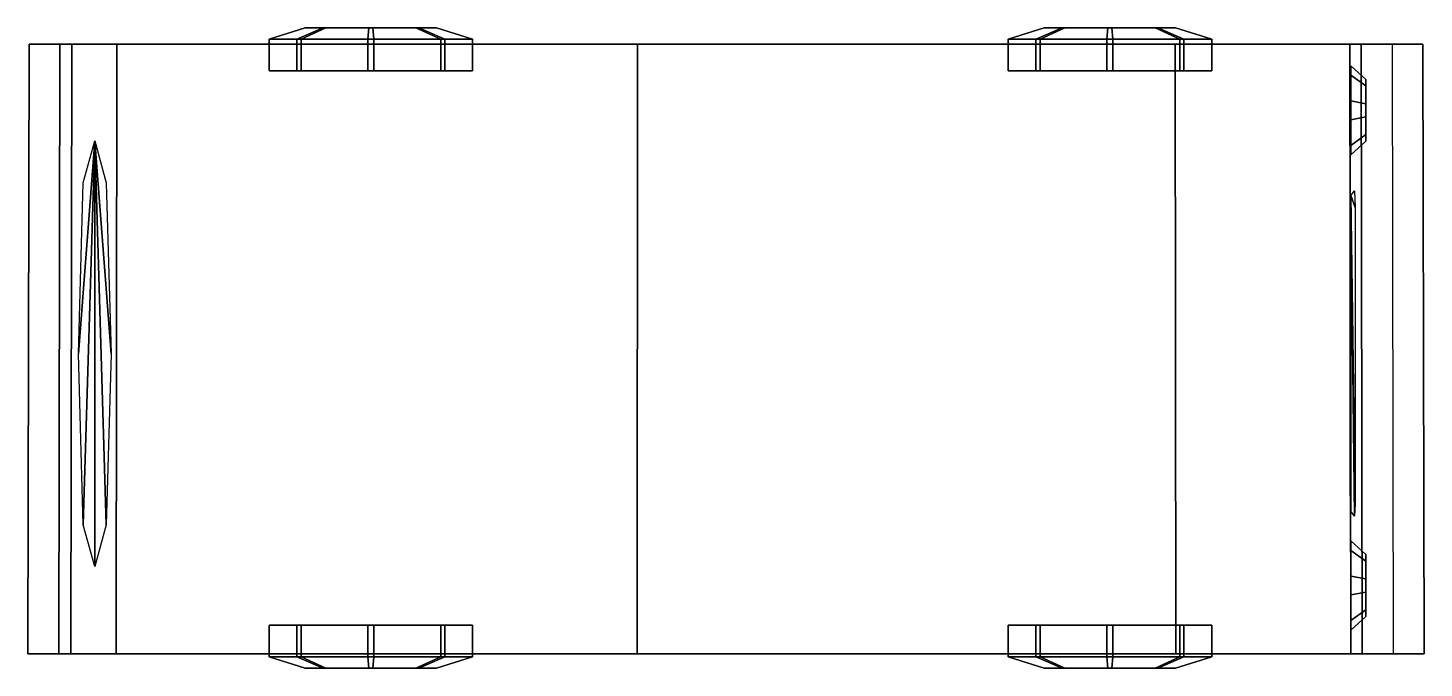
# Model space of a CAD drawing. Header units: metres. Extents: x -48.5 to 45.5, y -11.7 to 31.4.
import ezdxf

# ---------------------------------------------------------------- set-up
doc = ezdxf.new("R2010")
doc.units = ezdxf.units.M

msp = doc.modelspace()

# ---------------------------------------------------------------- linework, layer by layer
at = {"layer": 'PhareD', "color": 4}
for points in [[(40.577236, -3.764383, 21.662893), (40.577236, -3.130407, 18.564816), (41.577236, -4.051947, 18.871996), (41.577236, -4.491178, 21.018406)], [(40.577236, -3.130407, 18.564816), (40.577236, -5.496432, 16.46674), (41.577236, -5.691176, 17.418406), (41.577236, -4.051947, 18.871996)], [(40.577236, -6.764383, 22.662891), (40.577236, -3.764383, 21.662893), (41.577236, -4.491178, 21.018406), (41.577236, -6.569639, 21.711226)], [(41.577236, -8.208868, 20.257635), (41.577236, -4.491178, 21.018406), (41.577236, -4.051947, 18.871996)], [(41.577236, -8.208868, 20.257635), (41.577236, -4.051947, 18.871996), (41.577236, -5.691176, 17.418406)], [(41.577236, -8.208868, 20.257635), (41.577236, -6.569639, 21.711226), (41.577236, -4.491178, 21.018406)], [(40.577236, -5.496432, 16.46674), (40.577236, -8.496433, 17.466738), (41.577236, -7.769638, 18.111225), (41.577236, -5.691176, 17.418406)], [(40.577236, -9.130407, 20.564814), (40.577236, -6.764383, 22.662891), (41.577236, -6.569639, 21.711226), (41.577236, -8.208868, 20.257635)], [(41.577236, -8.208868, 20.257635), (41.577236, -5.691176, 17.418406), (41.577236, -7.769638, 18.111225)], [(40.577236, -8.496433, 17.466738), (40.577236, -9.130407, 20.564814), (41.577236, -8.208868, 20.257635), (41.577236, -7.769638, 18.111225)]]:
    msp.add_3dface(points, dxfattribs=at)
at = {"layer": 'PhareG', "color": 5}
for points in [[(40.577236, 28.235617, 21.662893), (40.577236, 28.869593, 18.564816), (41.577236, 27.948053, 18.871996), (41.577236, 27.508823, 21.018406)], [(40.577236, 28.869593, 18.564816), (40.577236, 26.503569, 16.46674), (41.577236, 26.308825, 17.418406), (41.577236, 27.948053, 18.871996)], [(40.577236, 25.235617, 22.662891), (40.577236, 28.235617, 21.662893), (41.577236, 27.508823, 21.018406), (41.577236, 25.430363, 21.711226)], [(41.577236, 23.791134, 20.257635), (41.577236, 27.508823, 21.018406), (41.577236, 27.948053, 18.871996)], [(41.577236, 23.791134, 20.257635), (41.577236, 27.948053, 18.871996), (41.577236, 26.308825, 17.418406)], [(41.577236, 23.791134, 20.257635), (41.577236, 25.430363, 21.711226), (41.577236, 27.508823, 21.018406)], [(40.577236, 26.503569, 16.46674), (40.577236, 23.503567, 17.466738), (41.577236, 24.230362, 18.111225), (41.577236, 26.308825, 17.418406)], [(40.577236, 22.869593, 20.564814), (40.577236, 25.235617, 22.662891), (41.577236, 25.430363, 21.711226), (41.577236, 23.791134, 20.257635)], [(41.577236, 23.791134, 20.257635), (41.577236, 26.308825, 17.418406), (41.577236, 24.230362, 18.111225)], [(40.577236, 23.503567, 17.466738), (40.577236, 22.869593, 20.564814), (41.577236, 23.791134, 20.257635), (41.577236, 24.230362, 18.111225)]]:
    msp.add_3dface(points, dxfattribs=at)
at = {"layer": 'RouesAr', "color": 2}
for points in [[(-32.261223, 30.668571, 8.119793), (-29.833717, 31.418745, 8.048915), (-28.446608, 31.418745, 11.139355), (-30.112995, 30.668571, 12.905981)], [(-30.395908, 30.668571, 3.216419), (-28.629282, 31.418745, 4.882808), (-29.833717, 31.418745, 8.048915), (-32.261223, 30.668571, 8.119793)], [(-25.609716, 30.668571, 1.068188), (-25.538841, 31.418745, 3.495695), (-28.629282, 31.418745, 4.882808), (-30.395908, 30.668571, 3.216419)], [(-30.112995, 30.668571, 12.905981), (-28.446608, 31.418745, 11.139355), (-25.2805, 31.418745, 12.34379), (-25.209623, 30.668571, 14.771298)], [(-25.538841, 31.418745, 3.495695), (-28.446608, 31.418745, 11.139355), (-29.833717, 31.418745, 8.048915)], [(-25.538841, 31.418745, 3.495695), (-29.833717, 31.418745, 8.048915), (-28.629282, 31.418745, 4.882808)], [(-25.538841, 31.418745, 3.495695), (-25.2805, 31.418745, 12.34379), (-28.446608, 31.418745, 11.139355)], [(-20.706343, 30.668571, 2.933509), (-22.372736, 31.418745, 4.700133), (-25.538841, 31.418745, 3.495695), (-25.609716, 30.668571, 1.068188)], [(-25.538841, 31.418745, 3.495695), (-22.372736, 31.418745, 4.700133), (-20.985624, 31.418745, 7.790575)], [(-25.538841, 31.418745, 3.495695), (-20.985624, 31.418745, 7.790575), (-22.19006, 31.418745, 10.95668)], [(-25.538841, 31.418745, 3.495695), (-22.19006, 31.418745, 10.95668), (-25.2805, 31.418745, 12.34379)], [(-25.209623, 30.668571, 14.771298), (-25.2805, 31.418745, 12.34379), (-22.19006, 31.418745, 10.95668), (-20.423435, 30.668571, 12.62307)], [(-18.558117, 30.668571, 7.719697), (-20.985624, 31.418745, 7.790575), (-22.372736, 31.418745, 4.700133), (-20.706343, 30.668571, 2.933509)], [(-20.423435, 30.668571, 12.62307), (-22.19006, 31.418745, 10.95668), (-20.985624, 31.418745, 7.790575), (-18.558117, 30.668571, 7.719697)], [(-32.261223, 28.518087, 8.119793), (-32.261223, 30.668571, 8.119793), (-30.112995, 30.668571, 12.905981), (-30.112995, 28.518087, 12.905981)], [(-30.395908, 28.518087, 3.216419), (-30.395908, 30.668571, 3.216419), (-32.261223, 30.668571, 8.119793), (-32.261223, 28.518087, 8.119793)], [(-25.609716, 28.518087, 1.068188), (-25.609716, 30.668571, 1.068188), (-30.395908, 30.668571, 3.216419), (-30.395908, 28.518087, 3.216419)], [(-30.112995, 28.518087, 12.905981), (-30.112995, 30.668571, 12.905981), (-25.209623, 30.668571, 14.771298), (-25.209623, 28.518087, 14.771298)], [(-20.706343, 28.518087, 2.933509), (-20.706343, 30.668571, 2.933509), (-25.609716, 30.668571, 1.068188), (-25.609716, 28.518087, 1.068188)], [(-25.209623, 28.518087, 14.771298), (-25.209623, 30.668571, 14.771298), (-20.423435, 30.668571, 12.62307), (-20.423435, 28.518087, 12.62307)], [(-18.558117, 28.518087, 7.719697), (-18.558117, 30.668571, 7.719697), (-20.706343, 30.668571, 2.933509), (-20.706343, 28.518087, 2.933509)], [(-20.423435, 28.518087, 12.62307), (-20.423435, 30.668571, 12.62307), (-18.558117, 30.668571, 7.719697), (-18.558117, 28.518087, 7.719697)], [(-30.112995, -8.789472, 12.905981), (-30.112995, -10.93996, 12.905981), (-32.261223, -10.93996, 8.119793), (-32.261223, -8.789472, 8.119793)], [(-32.261223, -8.789472, 8.119793), (-32.261223, -10.93996, 8.119793), (-30.395908, -10.93996, 3.216419), (-30.395908, -8.789472, 3.216419)], [(-30.395908, -8.789472, 3.216419), (-30.395908, -10.93996, 3.216419), (-25.609716, -10.93996, 1.068188), (-25.609716, -8.789472, 1.068188)], [(-25.209623, -8.789472, 14.771298), (-25.209623, -10.93996, 14.771298), (-30.112995, -10.93996, 12.905981), (-30.112995, -8.789472, 12.905981)], [(-25.609716, -8.789472, 1.068188), (-25.609716, -10.93996, 1.068188), (-20.706343, -10.93996, 2.933509), (-20.706343, -8.789472, 2.933509)], [(-20.423435, -8.789472, 12.62307), (-20.423435, -10.93996, 12.62307), (-25.209623, -10.93996, 14.771298), (-25.209623, -8.789472, 14.771298)], [(-20.706343, -8.789472, 2.933509), (-20.706343, -10.93996, 2.933509), (-18.558117, -10.93996, 7.719697), (-18.558117, -8.789472, 7.719697)], [(-18.558117, -8.789472, 7.719697), (-18.558117, -10.93996, 7.719697), (-20.423435, -10.93996, 12.62307), (-20.423435, -8.789472, 12.62307)], [(-30.112995, -10.93996, 12.905981), (-28.446608, -11.69013, 11.139355), (-29.833717, -11.69013, 8.048915), (-32.261223, -10.93996, 8.119793)], [(-32.261223, -10.93996, 8.119793), (-29.833717, -11.69013, 8.048915), (-28.629282, -11.69013, 4.882808), (-30.395908, -10.93996, 3.216419)], [(-30.395908, -10.93996, 3.216419), (-28.629282, -11.69013, 4.882808), (-25.538841, -11.69013, 3.495695), (-25.609716, -10.93996, 1.068188)], [(-25.209623, -10.93996, 14.771298), (-25.2805, -11.69013, 12.34379), (-28.446608, -11.69013, 11.139355), (-30.112995, -10.93996, 12.905981)], [(-25.609716, -10.93996, 1.068188), (-25.538841, -11.69013, 3.495695), (-22.372736, -11.69013, 4.700133), (-20.706343, -10.93996, 2.933509)], [(-20.423435, -10.93996, 12.62307), (-22.19006, -11.69013, 10.95668), (-25.2805, -11.69013, 12.34379), (-25.209623, -10.93996, 14.771298)], [(-20.706343, -10.93996, 2.933509), (-22.372736, -11.69013, 4.700133), (-20.985624, -11.69013, 7.790575), (-18.558117, -10.93996, 7.719697)], [(-18.558117, -10.93996, 7.719697), (-20.985624, -11.69013, 7.790575), (-22.19006, -11.69013, 10.95668), (-20.423435, -10.93996, 12.62307)], [(-28.629282, -11.69013, 4.882808), (-29.833717, -11.69013, 8.048915), (-28.446608, -11.69013, 11.139355)], [(-28.629282, -11.69013, 4.882808), (-28.446608, -11.69013, 11.139355), (-25.2805, -11.69013, 12.34379)], [(-28.629282, -11.69013, 4.882808), (-25.2805, -11.69013, 12.34379), (-22.19006, -11.69013, 10.95668)], [(-28.629282, -11.69013, 4.882808), (-22.19006, -11.69013, 10.95668), (-20.985624, -11.69013, 7.790575)], [(-28.629282, -11.69013, 4.882808), (-20.985624, -11.69013, 7.790575), (-22.372736, -11.69013, 4.700133)], [(-28.629282, -11.69013, 4.882808), (-22.372736, -11.69013, 4.700133), (-25.538841, -11.69013, 3.495695)]]:
    msp.add_3dface(points, dxfattribs=at)
at = {"layer": 'RouesAv', "color": 1}
for points in [[(17.496107, 30.668571, 8.119793), (19.923615, 31.418745, 8.048915), (21.310726, 31.418745, 11.139355), (19.644339, 30.668571, 12.905981)], [(19.361425, 30.668571, 3.216419), (21.128052, 31.418745, 4.882808), (19.923615, 31.418745, 8.048915), (17.496107, 30.668571, 8.119793)], [(24.147615, 30.668571, 1.068188), (24.218493, 31.418745, 3.495695), (21.128052, 31.418745, 4.882808), (19.361425, 30.668571, 3.216419)], [(19.644339, 30.668571, 12.905981), (21.310726, 31.418745, 11.139355), (24.476833, 31.418745, 12.34379), (24.547709, 30.668571, 14.771298)], [(24.218493, 31.418745, 3.495695), (21.310726, 31.418745, 11.139355), (19.923615, 31.418745, 8.048915)], [(24.218493, 31.418745, 3.495695), (19.923615, 31.418745, 8.048915), (21.128052, 31.418745, 4.882808)], [(24.218493, 31.418745, 3.495695), (24.476833, 31.418745, 12.34379), (21.310726, 31.418745, 11.139355)], [(29.050991, 30.668571, 2.933509), (27.384598, 31.418745, 4.700133), (24.218493, 31.418745, 3.495695), (24.147615, 30.668571, 1.068188)], [(24.218493, 31.418745, 3.495695), (27.384598, 31.418745, 4.700133), (28.771709, 31.418745, 7.790575)], [(24.218493, 31.418745, 3.495695), (28.771709, 31.418745, 7.790575), (27.567272, 31.418745, 10.95668)], [(24.218493, 31.418745, 3.495695), (27.567272, 31.418745, 10.95668), (24.476833, 31.418745, 12.34379)], [(24.547709, 30.668571, 14.771298), (24.476833, 31.418745, 12.34379), (27.567272, 31.418745, 10.95668), (29.333897, 30.668571, 12.62307)], [(31.199215, 30.668571, 7.719697), (28.771709, 31.418745, 7.790575), (27.384598, 31.418745, 4.700133), (29.050991, 30.668571, 2.933509)], [(29.333897, 30.668571, 12.62307), (27.567272, 31.418745, 10.95668), (28.771709, 31.418745, 7.790575), (31.199215, 30.668571, 7.719697)], [(17.496107, 28.518087, 8.119793), (17.496107, 30.668571, 8.119793), (19.644339, 30.668571, 12.905981), (19.644339, 28.518087, 12.905981)], [(19.361425, 28.518087, 3.216419), (19.361425, 30.668571, 3.216419), (17.496107, 30.668571, 8.119793), (17.496107, 28.518087, 8.119793)], [(24.147615, 28.518087, 1.068188), (24.147615, 30.668571, 1.068188), (19.361425, 30.668571, 3.216419), (19.361425, 28.518087, 3.216419)], [(19.644339, 28.518087, 12.905981), (19.644339, 30.668571, 12.905981), (24.547709, 30.668571, 14.771298), (24.547709, 28.518087, 14.771298)], [(29.050991, 28.518087, 2.933509), (29.050991, 30.668571, 2.933509), (24.147615, 30.668571, 1.068188), (24.147615, 28.518087, 1.068188)], [(24.547709, 28.518087, 14.771298), (24.547709, 30.668571, 14.771298), (29.333897, 30.668571, 12.62307), (29.333897, 28.518087, 12.62307)], [(31.199215, 28.518087, 7.719697), (31.199215, 30.668571, 7.719697), (29.050991, 30.668571, 2.933509), (29.050991, 28.518087, 2.933509)], [(29.333897, 28.518087, 12.62307), (29.333897, 30.668571, 12.62307), (31.199215, 30.668571, 7.719697), (31.199215, 28.518087, 7.719697)], [(19.644339, -8.789472, 12.905981), (19.644339, -10.93996, 12.905981), (17.496107, -10.93996, 8.119793), (17.496107, -8.789472, 8.119793)], [(17.496107, -8.789472, 8.119793), (17.496107, -10.93996, 8.119793), (19.361425, -10.93996, 3.216419), (19.361425, -8.789472, 3.216419)], [(19.361425, -8.789472, 3.216419), (19.361425, -10.93996, 3.216419), (24.147615, -10.93996, 1.068188), (24.147615, -8.789472, 1.068188)], [(24.547709, -8.789472, 14.771298), (24.547709, -10.93996, 14.771298), (19.644339, -10.93996, 12.905981), (19.644339, -8.789472, 12.905981)], [(24.147615, -8.789472, 1.068188), (24.147615, -10.93996, 1.068188), (29.050991, -10.93996, 2.933509), (29.050991, -8.789472, 2.933509)], [(29.333897, -8.789472, 12.62307), (29.333897, -10.93996, 12.62307), (24.547709, -10.93996, 14.771298), (24.547709, -8.789472, 14.771298)], [(29.050991, -8.789472, 2.933509), (29.050991, -10.93996, 2.933509), (31.199215, -10.93996, 7.719697), (31.199215, -8.789472, 7.719697)], [(31.199215, -8.789472, 7.719697), (31.199215, -10.93996, 7.719697), (29.333897, -10.93996, 12.62307), (29.333897, -8.789472, 12.62307)], [(19.644339, -10.93996, 12.905981), (21.310726, -11.69013, 11.139355), (19.923615, -11.69013, 8.048915), (17.496107, -10.93996, 8.119793)], [(17.496107, -10.93996, 8.119793), (19.923615, -11.69013, 8.048915), (21.128052, -11.69013, 4.882808), (19.361425, -10.93996, 3.216419)], [(19.361425, -10.93996, 3.216419), (21.128052, -11.69013, 4.882808), (24.218493, -11.69013, 3.495695), (24.147615, -10.93996, 1.068188)], [(24.547709, -10.93996, 14.771298), (24.476833, -11.69013, 12.34379), (21.310726, -11.69013, 11.139355), (19.644339, -10.93996, 12.905981)], [(24.147615, -10.93996, 1.068188), (24.218493, -11.69013, 3.495695), (27.384598, -11.69013, 4.700133), (29.050991, -10.93996, 2.933509)], [(29.333897, -10.93996, 12.62307), (27.567272, -11.69013, 10.95668), (24.476833, -11.69013, 12.34379), (24.547709, -10.93996, 14.771298)], [(29.050991, -10.93996, 2.933509), (27.384598, -11.69013, 4.700133), (28.771709, -11.69013, 7.790575), (31.199215, -10.93996, 7.719697)], [(31.199215, -10.93996, 7.719697), (28.771709, -11.69013, 7.790575), (27.567272, -11.69013, 10.95668), (29.333897, -10.93996, 12.62307)], [(21.128052, -11.69013, 4.882808), (19.923615, -11.69013, 8.048915), (21.310726, -11.69013, 11.139355)], [(21.128052, -11.69013, 4.882808), (21.310726, -11.69013, 11.139355), (24.476833, -11.69013, 12.34379)], [(21.128052, -11.69013, 4.882808), (24.476833, -11.69013, 12.34379), (27.567272, -11.69013, 10.95668)], [(21.128052, -11.69013, 4.882808), (27.567272, -11.69013, 10.95668), (28.771709, -11.69013, 7.790575)], [(21.128052, -11.69013, 4.882808), (28.771709, -11.69013, 7.790575), (27.384598, -11.69013, 4.700133)], [(21.128052, -11.69013, 4.882808), (27.384598, -11.69013, 4.700133), (24.218493, -11.69013, 3.495695)]]:
    msp.add_3dface(points, dxfattribs=at)
at = {"layer": 'Van', "color": 3}
for points in [[(-46.41111, -10.741134, 11.444445), (-48.5, -10.741134, 11.444445), (-48.426521, 30.32642, 11.465769), (-46.340897, 30.32642, 11.465769)], [(-48.5, -10.741134, 11.444445), (-46.41111, -10.741134, 1), (-46.340897, 30.32642, 1.037654), (-48.426521, 30.32642, 11.465769)], [(-48.426521, 30.32642, 11.465769), (-46.340897, 30.32642, 1.037654), (-31.741533, 30.32642, 3.123277), (-32.784348, 30.32642, 13.50968)], [(-45.617332, -10.741134, 29.910223), (-46.41111, -10.741134, 11.444445), (-46.340897, 30.32642, 11.465769), (-45.548359, 30.32642, 29.902679)], [(-45.548359, 30.32642, 29.902679), (-46.340897, 30.32642, 11.465769), (-32.784348, 30.32642, 13.50968)], [(-42.567558, -10.741134, 46.746666), (-45.617332, -10.741134, 29.910223), (-45.548359, 30.32642, 29.902679), (-42.503353, 30.32642, 46.712799)], [(-21.64712, 30.32642, 16.930101), (-42.503353, 30.32642, 46.712799), (-45.548359, 30.32642, 29.902679)], [(-45.548359, 30.32642, 29.902679), (-32.784348, 30.32642, 13.50968), (-30.156462, 30.32642, 16.512976)], [(-45.548359, 30.32642, 29.902679), (-30.156462, 30.32642, 16.512976), (-21.64712, 30.32642, 16.930101)], [(-7.474218, -10.741134, 49.169777), (-42.567558, -10.741134, 46.746666), (-42.503353, 30.32642, 46.712799), (-7.464879, 30.32642, 49.132126)], [(-21.64712, 30.32642, 16.930101), (-7.464879, 30.32642, 49.132126), (-42.503353, 30.32642, 46.712799)], [(20.649319, 30.32642, 16.930101), (-7.464879, 30.32642, 49.132126), (-21.64712, 30.32642, 16.930101)], [(20.649319, 30.32642, 16.930101), (-21.64712, 30.32642, 16.930101), (-18.018133, 30.32642, 14.302217)], [(-18.018133, 30.32642, 14.302217), (-19.227795, 30.32642, 3.373551), (19.022533, 30.32642, 3.164989), (17.604309, 30.32642, 14.093656)], [(20.649319, 30.32642, 16.930101), (-18.018133, 30.32642, 14.302217), (17.604309, 30.32642, 14.093656)], [(28.788893, -10.741134, 46.955551), (-7.474218, -10.741134, 49.169777), (-7.464879, 30.32642, 49.132126), (28.741539, 30.32642, 46.92136)], [(20.649319, 30.32642, 16.930101), (28.741539, 30.32642, 46.92136), (-7.464879, 30.32642, 49.132126)], [(26.736208, 30.32642, 43.871586), (13.325541, 30.32642, 45.083141), (13.158429, 30.32642, 33.092918)], [(26.736208, 30.32642, 43.871586), (13.158429, 30.32642, 33.092918), (23.059763, 30.32642, 32.50803)], [(28.741539, 30.32642, 46.92136), (20.649319, 30.32642, 16.930101), (29.158663, 30.32642, 16.346128)], [(26.736208, 30.32642, 43.871586), (23.059763, 30.32642, 32.50803), (24.689096, 30.32642, 28.664473)], [(26.736208, 30.32642, 43.871586), (24.689096, 30.32642, 28.664473), (28.741539, 30.32642, 28.246696)], [(40.570225, -10.741134, 27.278223), (28.788893, -10.741134, 46.955551), (28.741539, 30.32642, 46.92136), (40.504456, 30.32642, 27.274794)], [(31.99511, 30.32642, 13.092554), (40.504456, 30.32642, 27.274794), (28.741539, 30.32642, 46.92136)], [(28.741539, 30.32642, 46.92136), (29.158663, 30.32642, 16.346128), (31.99511, 30.32642, 13.092554)], [(28.741539, 30.32642, 46.92136), (30.997538, 30.32642, 28.455585), (40.522873, 30.32642, 27.24403)], [(45.426521, 30.32642, 13.551393), (31.99511, 30.32642, 13.092554), (30.576883, 30.32642, 3.582113)], [(45.426521, 30.32642, 13.551393), (30.576883, 30.32642, 3.582113), (43.340897, 30.32642, 3.123277)], [(45.426521, 30.32642, 13.551393), (41.255276, 30.32642, 15.637015), (31.99511, 30.32642, 13.092554)], [(31.99511, 30.32642, 13.092554), (41.255276, 30.32642, 15.637015), (40.504456, 30.32642, 27.274794)], [(41.322227, -10.741134, 15.622222), (40.570225, -10.741134, 27.278223), (40.504456, 30.32642, 27.274794), (41.255276, 30.32642, 15.637015)], [(45.5, -10.741134, 13.533334), (41.322227, -10.741134, 15.622222), (41.255276, 30.32642, 15.637015), (45.426521, 30.32642, 13.551393)], [(43.41111, -10.741134, 3.088889), (45.5, -10.741134, 13.533334), (45.426521, 30.32642, 13.551393), (43.340897, 30.32642, 3.123277)], [(-43.99757, 23.815662, 38.129604), (-44.773991, -2.039236, 33.654896), (-45.095596, 9.479309, 31.801411)], [(-43.99757, 23.815662, 38.129604), (-45.095596, 9.479309, 31.801411), (-44.773991, 20.99785, 33.654896)], [(-43.99757, 23.815662, 38.129604), (-43.99757, -4.857045, 38.129604), (-44.773991, -2.039236, 33.654896)], [(-43.99757, 23.815662, 38.129604), (-43.221149, 20.99785, 42.604301), (-42.899544, 9.479309, 44.45779)], [(-43.99757, 23.815662, 38.129604), (-42.899544, 9.479309, 44.45779), (-43.221149, -2.039232, 42.604301)], [(-43.99757, 23.815662, 38.129604), (-43.221149, -2.039232, 42.604301), (-43.99757, -4.857045, 38.129604)], [(40.564934, 20.130806, 23.815182), (40.577236, -1.130408, 23.564816), (40.525982, 0.233631, 24.608004)], [(40.564934, 20.130806, 23.815182), (40.525982, 0.233631, 24.608004), (40.525982, 19.063295, 24.608004)], [(40.564934, 20.130806, 23.815182), (40.804775, 20.456987, 18.933069), (40.853977, 19.330173, 17.93161)], [(40.564934, 20.130806, 23.815182), (40.853977, 19.330173, 17.93161), (40.853977, -0.655959, 17.93161)], [(40.564934, 20.130806, 23.815182), (40.853977, -0.655959, 17.93161), (40.808876, -1.45659, 18.849615)], [(40.564934, 20.130806, 23.815182), (40.808876, -1.45659, 18.849615), (40.577236, -1.130408, 23.564816)], [(-32.848553, -10.741134, 13.543546), (-31.805738, -10.741134, 3.157142), (-46.405102, -10.741134, 1.071519), (-48.490726, -10.741134, 11.499635)], [(-30.220667, -10.741134, 16.546841), (-32.848553, -10.741134, 13.543546), (-46.405102, -10.741134, 11.499635)], [(-30.220667, -10.741134, 16.546841), (-46.405102, -10.741134, 11.499635), (-45.612564, -10.741134, 29.936544)], [(-30.220667, -10.741134, 16.546841), (-45.612564, -10.741134, 29.936544), (-42.567558, -10.741134, 46.746666)], [(-30.220667, -10.741134, 16.546841), (-42.567558, -10.741134, 46.746666), (-7.529084, -10.741134, 49.165993)], [(-30.220667, -10.741134, 16.546841), (-7.529084, -10.741134, 49.165993), (-21.711325, -10.741134, 16.963968)], [(17.540104, -10.741134, 14.127521), (-18.082338, -10.741134, 14.336082), (-21.711325, -10.741134, 16.963968)], [(17.540104, -10.741134, 14.127521), (-21.711325, -10.741134, 16.963968), (-7.529084, -10.741134, 49.165993)], [(17.540104, -10.741134, 14.127521), (18.958328, -10.741134, 3.198854), (-19.292, -10.741134, 3.407417), (-18.082338, -10.741134, 14.336082)], [(17.540104, -10.741134, 14.127521), (-7.529084, -10.741134, 49.165993), (28.677336, -10.741134, 46.955227)], [(23.107115, -10.741134, 32.542221), (13.205782, -10.741134, 33.12711), (13.372893, -10.741134, 45.117336)], [(23.107115, -10.741134, 32.542221), (13.372893, -10.741134, 45.117336), (26.783562, -10.741134, 43.905781)], [(17.540104, -10.741134, 14.127521), (28.677336, -10.741134, 46.955227), (20.585114, -10.741134, 16.963968)], [(29.094456, -10.741134, 16.379992), (20.585114, -10.741134, 16.963968), (28.677336, -10.741134, 46.955227)], [(28.788893, -10.741134, 28.28089), (24.73645, -10.741134, 28.698668), (23.107115, -10.741134, 32.542221)], [(23.107115, -10.741134, 32.542221), (26.783562, -10.741134, 43.905781), (28.788893, -10.741134, 28.28089)], [(29.094456, -10.741134, 16.379992), (28.677336, -10.741134, 46.955227), (40.44025, -10.741134, 27.308661)], [(40.570225, -10.741134, 27.278223), (31.044891, -10.741134, 28.489779), (28.788893, -10.741134, 46.955551)], [(29.094456, -10.741134, 16.379992), (40.44025, -10.741134, 27.308661), (41.191074, -10.741134, 15.67088)], [(29.094456, -10.741134, 16.379992), (41.191074, -10.741134, 15.67088), (31.930904, -10.741134, 13.12642)], [(43.276691, -10.741134, 3.157142), (30.51268, -10.741134, 3.615978), (31.930904, -10.741134, 13.12642)], [(43.276691, -10.741134, 3.157142), (31.930904, -10.741134, 13.12642), (41.191074, -10.741134, 15.67088)], [(43.276691, -10.741134, 3.157142), (41.191074, -10.741134, 15.67088), (45.362316, -10.741134, 13.585258)]]:
    msp.add_3dface(points, dxfattribs=at)

doc.saveas('drawing.dxf')
